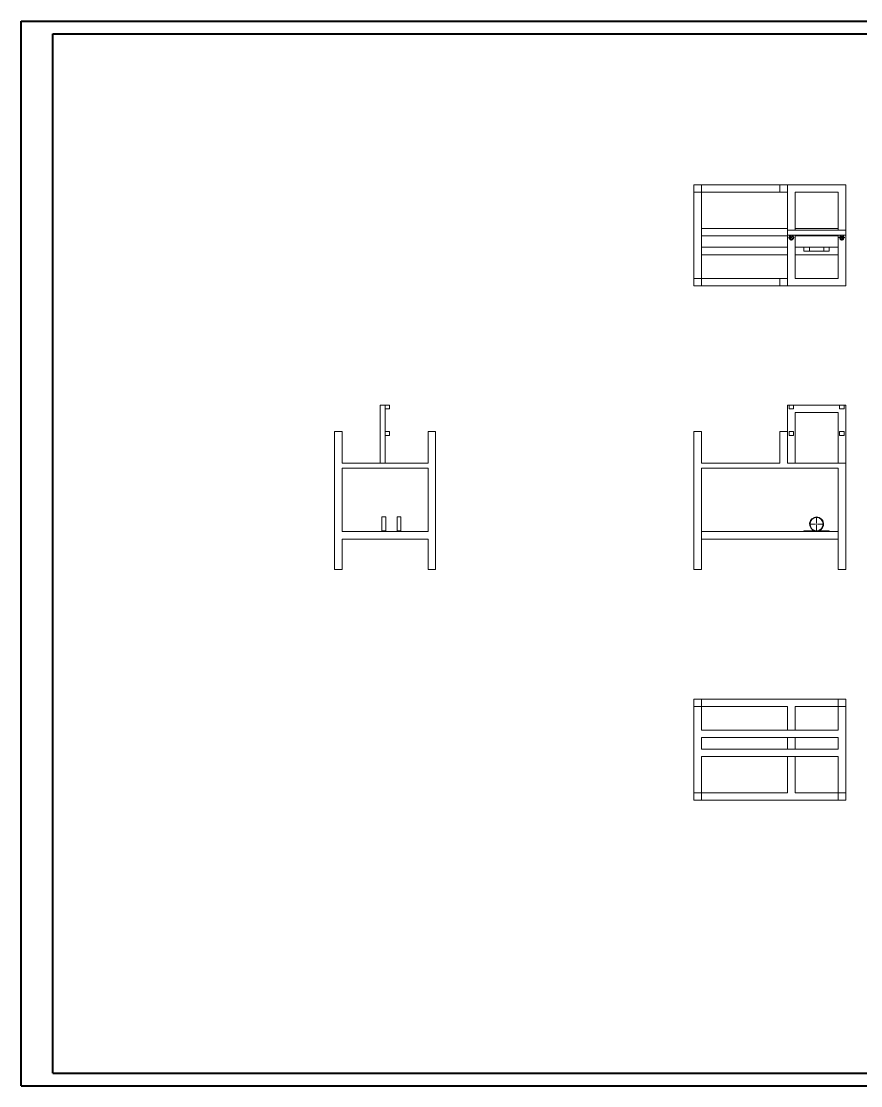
# Model space of a CAD drawing. Header units: millimetres. Extents: x 0 to 1189, y 0 to 841.
# Drawn here: x 0 to 664, y 0 to 841 of the extents above; entities that cross this region are included whole.
import ezdxf

# ---------------------------------------------------------------- set-up
doc = ezdxf.new("R2010")
doc.units = ezdxf.units.MM

# ---------------------------------------------------------------- blocks, each defined once
blk = doc.blocks.new('SW_CENTERMARKSYMBOL_0')
at = {"color": 0, "linetype": 'Continuous', "lineweight": 0}
for p, q in [((-1, 0), (-5.7, 0)), ((0, 0), (-0.5, 0)), ((0, 1), (0, 5.7)), ((0, 0), (0, 0.5)), ((0, 0), (0, -0.5)), ((0, 0), (0.5, 0)), ((1, 0), (5.7, 0)), ((0, -1), (0, -5.7))]:
    blk.add_line(p, q, dxfattribs=at)
blk = doc.blocks.new('SW_CENTERMARKSYMBOL_1')
at = {"color": 0, "linetype": 'Continuous', "lineweight": 0}
for p, q in [((-1, 0), (-2.3, 0)), ((0, 0), (-0.5, 0)), ((0, 1), (0, 2.3)), ((0, 0), (0, 0.5)), ((0, 0), (0, -0.5)), ((0, 0), (0.5, 0)), ((1, 0), (2.3, 0)), ((0, -1), (0, -2.3))]:
    blk.add_line(p, q, dxfattribs=at)
blk = doc.blocks.new('SW_CENTERMARKSYMBOL_2')
at = {"color": 0, "linetype": 'Continuous', "lineweight": 0}
for p, q in [((-1, 0), (-2.3, 0)), ((0, 0), (-0.5, 0)), ((0, 1), (0, 2.3)), ((0, 0), (0, 0.5)), ((0, 0), (0, -0.5)), ((0, 0), (0.5, 0)), ((1, 0), (2.3, 0)), ((0, -1), (0, -2.3))]:
    blk.add_line(p, q, dxfattribs=at)

msp = doc.modelspace()

# ---------------------------------------------------------------- linework, layer by layer
at = {"color": 7, "linetype": 'Continuous', "lineweight": 40}
for p, q in [((0.08, 0.21), (0.08, 841.21)), ((0.08, 841.21), (1189.08, 841.21)), ((25.08, 10.21), (25.08, 831.21)), ((25.08, 831.21), (1179.08, 831.21)), ((25.08, 10.21), (1179.08, 10.21)), ((0.08, 0.21), (1189.08, 0.21))]:
    msp.add_line(p, q, dxfattribs=at)
at = {"color": 7, "linetype": 'Continuous', "lineweight": 15}
for p, q in [((537.77, 712.12), (531.77, 712.12)), ((531.77, 712.12), (531.77, 706.12)), ((537.77, 706.12), (537.77, 712.12)), ((599.77, 712.12), (537.77, 712.12)), ((599.77, 712.12), (599.77, 706.12)), ((605.77, 712.12), (599.77, 712.12)), ((605.77, 706.12), (605.77, 712.12)), ((651.77, 712.12), (605.77, 712.12)), ((651.77, 676.12), (651.77, 712.12)), ((531.77, 706.12), (537.77, 706.12)), ((531.77, 706.12), (531.77, 638.12)), ((599.77, 706.12), (537.77, 706.12)), ((537.77, 706.12), (537.77, 638.12)), ((599.77, 706.12), (605.77, 706.12)), ((605.77, 706.12), (605.77, 676.12)), ((645.77, 706.12), (611.77, 706.12)), ((611.77, 706.12), (611.77, 676.12)), ((645.77, 676.12), (645.77, 706.12)), ((605.77, 677.62), (537.77, 677.62)), ((651.77, 676.12), (605.77, 676.12)), ((605.77, 676.12), (605.77, 672.12)), ((645.77, 677.62), (611.77, 677.62)), ((651.77, 672.12), (651.77, 676.12)), ((605.77, 671.62), (537.77, 671.62)), ((605.77, 672.12), (651.77, 672.12)), ((605.77, 672.12), (605.77, 638.12)), ((611.77, 672.12), (611.77, 638.12)), ((618.77, 671.62), (611.77, 671.62)), ((618.77, 672.12), (618.77, 671.62)), ((623.17, 671.62), (618.77, 671.62)), ((623.17, 672.12), (623.17, 671.62)), ((634.37, 671.62), (623.17, 671.62)), ((634.37, 671.62), (634.37, 672.12)), ((638.77, 671.62), (634.37, 671.62)), ((638.77, 672.12), (638.77, 671.62)), ((645.77, 671.62), (638.77, 671.62)), ((645.77, 638.12), (645.77, 672.12)), ((651.77, 632.12), (651.77, 672.12)), ((605.77, 662.62), (537.77, 662.62)), ((605.77, 656.62), (537.77, 656.62)), ((618.77, 662.62), (611.77, 662.62)), ((645.77, 656.62), (611.77, 656.62)), ((618.77, 659.62), (618.77, 662.62)), ((618.77, 662.62), (623.17, 662.62)), ((618.77, 659.62), (623.17, 659.62)), ((623.17, 662.62), (623.17, 659.62)), ((623.17, 662.62), (634.37, 662.62)), ((623.17, 659.62), (634.37, 659.62)), ((634.37, 659.62), (634.37, 662.62)), ((634.37, 662.62), (638.77, 662.62)), ((634.37, 659.62), (638.77, 659.62)), ((638.77, 659.62), (638.77, 662.62)), ((645.77, 662.62), (638.77, 662.62)), ((537.77, 638.12), (531.77, 638.12)), ((531.77, 638.12), (531.77, 632.12)), ((531.77, 632.12), (537.77, 632.12)), ((537.77, 632.12), (537.77, 638.12)), ((537.77, 638.12), (599.77, 638.12)), ((537.77, 632.12), (599.77, 632.12)), ((599.77, 638.12), (599.77, 632.12)), ((605.77, 638.12), (599.77, 638.12)), ((599.77, 632.12), (605.77, 632.12)), ((605.77, 632.12), (605.77, 638.12)), ((605.77, 632.12), (651.77, 632.12)), ((611.77, 638.12), (645.77, 638.12)), ((283.65, 538.01), (283.65, 492.01)), ((283.65, 538.01), (287.65, 538.01)), ((287.65, 538.01), (291.25, 538.01)), ((287.65, 538.01), (287.65, 492.01)), ((287.65, 535.01), (291.25, 535.01)), ((291.25, 535.01), (291.25, 538.01)), ((605.77, 538.01), (606.97, 538.01)), ((605.77, 538.01), (605.77, 517.01)), ((606.97, 538.01), (606.97, 535.01)), ((606.97, 538.01), (608.77, 538.01)), ((606.97, 535.01), (608.77, 535.01)), ((608.77, 538.01), (610.57, 538.01)), ((608.77, 535.01), (610.57, 535.01)), ((610.57, 535.01), (610.57, 538.01)), ((610.57, 538.01), (646.97, 538.01)), ((645.77, 532.01), (611.77, 532.01)), ((611.77, 532.01), (611.77, 492.01)), ((645.77, 532.01), (645.77, 492.01)), ((646.97, 538.01), (646.97, 535.01)), ((646.97, 538.01), (648.77, 538.01)), ((646.97, 535.01), (648.77, 535.01)), ((648.77, 538.01), (650.57, 538.01)), ((648.77, 535.01), (650.57, 535.01)), ((650.57, 535.01), (650.57, 538.01)), ((650.57, 538.01), (651.77, 538.01)), ((651.77, 538.01), (651.77, 492.01)), ((247.65, 517.01), (247.65, 408.01)), ((247.65, 517.01), (253.65, 517.01)), ((253.65, 517.01), (253.65, 492.01)), ((291.25, 517.01), (287.65, 517.01)), ((291.25, 514.01), (287.65, 514.01)), ((291.25, 514.01), (291.25, 517.01)), ((321.65, 517.01), (321.65, 492.01)), ((321.65, 517.01), (327.65, 517.01)), ((327.65, 517.01), (327.65, 408.01)), ((531.77, 517.01), (531.77, 408.01)), ((531.77, 517.01), (537.77, 517.01)), ((537.77, 517.01), (537.77, 492.01)), ((599.77, 517.01), (599.77, 492.01)), ((599.77, 517.01), (605.77, 517.01)), ((605.77, 517.01), (605.77, 492.01)), ((606.97, 517.01), (606.97, 514.01)), ((610.57, 517.01), (606.97, 517.01)), ((610.57, 514.01), (606.97, 514.01)), ((610.57, 514.01), (610.57, 517.01)), ((646.97, 517.01), (646.97, 514.01)), ((650.57, 517.01), (646.97, 517.01)), ((650.57, 514.01), (646.97, 514.01)), ((650.57, 514.01), (650.57, 517.01)), ((253.65, 492.01), (321.65, 492.01)), ((253.65, 488.01), (321.65, 488.01)), ((253.65, 438.01), (253.65, 488.01)), ((321.65, 438.01), (321.65, 488.01)), ((537.77, 492.01), (599.77, 492.01)), ((537.77, 408.01), (537.77, 488.01)), ((537.77, 488.01), (645.77, 488.01)), ((605.77, 492.01), (651.77, 492.01)), ((645.77, 408.01), (645.77, 488.01)), ((651.77, 492.01), (651.77, 408.01)), ((288.15, 449.61), (285.15, 449.61)), ((285.15, 449.61), (285.15, 438.61)), ((288.15, 449.61), (288.15, 438.61)), ((300.15, 449.61), (297.15, 449.61)), ((297.15, 438.61), (297.15, 449.61)), ((300.15, 438.61), (300.15, 449.61)), ((253.65, 438.01), (321.65, 438.01)), ((285.15, 438.61), (288.15, 438.61)), ((285.15, 438.61), (285.15, 438.01)), ((288.15, 438.61), (288.15, 438.01)), ((300.15, 438.61), (297.15, 438.61)), ((297.15, 438.01), (297.15, 438.61)), ((300.15, 438.01), (300.15, 438.61)), ((645.77, 438.01), (537.77, 438.01)), ((618.77, 438.01), (618.77, 438.61)), ((618.77, 438.61), (627.29, 438.61)), ((630.26, 438.61), (638.77, 438.61)), ((638.77, 438.61), (638.77, 438.01)), ((253.65, 432.01), (321.65, 432.01)), ((253.65, 408.01), (253.65, 432.01)), ((321.65, 408.01), (321.65, 432.01)), ((645.77, 432.01), (537.77, 432.01)), ((253.65, 408.01), (247.65, 408.01)), ((327.65, 408.01), (321.65, 408.01)), ((537.77, 408.01), (531.77, 408.01)), ((651.77, 408.01), (645.77, 408.01)), ((531.77, 305.71), (531.77, 299.71)), ((537.77, 305.71), (531.77, 305.71)), ((537.77, 299.71), (537.77, 305.71)), ((537.77, 305.71), (645.77, 305.71)), ((645.77, 305.71), (645.77, 299.71)), ((651.77, 305.71), (645.77, 305.71)), ((651.77, 299.71), (651.77, 305.71)), ((531.77, 299.71), (537.77, 299.71)), ((531.77, 231.71), (531.77, 299.71)), ((537.77, 281.21), (537.77, 299.71)), ((537.77, 299.71), (605.77, 299.71)), ((605.77, 281.21), (605.77, 299.71)), ((611.77, 299.71), (645.77, 299.71)), ((611.77, 281.21), (611.77, 299.71)), ((645.77, 299.71), (651.77, 299.71)), ((645.77, 281.21), (645.77, 299.71)), ((651.77, 231.71), (651.77, 299.71)), ((645.77, 281.21), (537.77, 281.21)), ((645.77, 275.21), (537.77, 275.21)), ((537.77, 266.21), (537.77, 275.21)), ((605.77, 266.21), (605.77, 275.21)), ((611.77, 266.21), (611.77, 275.21)), ((645.77, 266.21), (645.77, 275.21)), ((645.77, 266.21), (537.77, 266.21)), ((645.77, 260.21), (537.77, 260.21)), ((537.77, 231.71), (537.77, 260.21)), ((605.77, 231.71), (605.77, 260.21)), ((611.77, 231.71), (611.77, 260.21)), ((645.77, 231.71), (645.77, 260.21)), ((537.77, 231.71), (531.77, 231.71)), ((531.77, 231.71), (531.77, 225.71)), ((537.77, 225.71), (537.77, 231.71)), ((605.77, 231.71), (537.77, 231.71)), ((645.77, 231.71), (611.77, 231.71)), ((651.77, 231.71), (645.77, 231.71)), ((645.77, 231.71), (645.77, 225.71)), ((651.77, 225.71), (651.77, 231.71)), ((531.77, 225.71), (537.77, 225.71)), ((645.77, 225.71), (537.77, 225.71)), ((645.77, 225.71), (651.77, 225.71))]:
    msp.add_line(p, q, dxfattribs=at)
for centre, radius in [((608.77, 670.32), 1.8), ((608.77, 670.32), 1.2), ((648.77, 670.32), 1.8), ((648.77, 670.32), 1.2), ((628.77, 444.01), 5.2)]:
    msp.add_circle(centre, radius, dxfattribs=at)
msp.add_arc((628.77, 444.01), 5.6, 285.35889, 254.64111, dxfattribs=at)

# ---------------------------------------------------------------- block references
at = {"color": 7, "linetype": 'Continuous', "lineweight": 0}
for name, p in [('SW_CENTERMARKSYMBOL_2', (608.77, 670.32)), ('SW_CENTERMARKSYMBOL_1', (648.77, 670.32)), ('SW_CENTERMARKSYMBOL_0', (628.77, 444.01))]:
    msp.add_blockref(name, p, dxfattribs=at)

doc.saveas('drawing.dxf')
